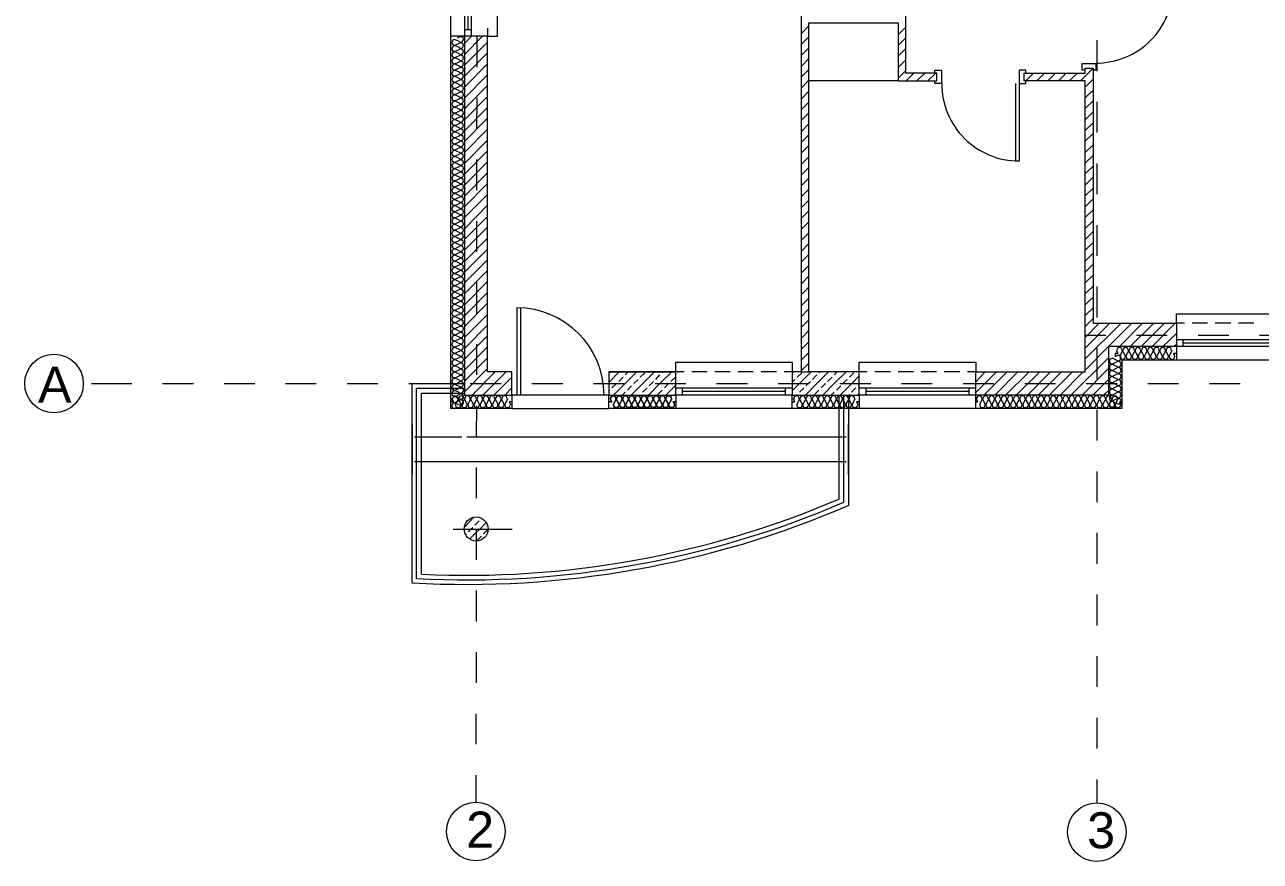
# Model space of a CAD drawing. Header units: millimetres. Extents: x 440 to 72591, y -28954 to 25941.
# Drawn here: x 441 to 13177, y -28954 to -20330 of the extents above; entities that cross this region are included whole.
import ezdxf

# ---------------------------------------------------------------- set-up
doc = ezdxf.new("R2010")
doc.units = ezdxf.units.MM
doc.layers.add('podkład', color=7, linetype='Continuous')
doc.styles.get("Standard").update_dxf_attribs({"font": 'arial.ttf'})

msp = doc.modelspace()

# ---------------------------------------------------------------- linework, layer by layer
at = {"layer": 'podkład', "color": 7, "lineweight": 5, "transparency": 33554572}
for points in [[(14650, -23789), (11751, -23789), (11751, -24287), (6462, -24287), (6462, -24148), (5462, -24148), (5462, -24287), (4834, -24287), (4834, -18291), (4434, -18291), (4434, -9973), (5504, -9973), (5504, -10113), (6504, -10113), (6504, -9973), (15342, -9973)], [(4834, -19249), (4973, -19249), (4973, -19319), (4973, -20379), (5043, -20379)], [(5008, -19319), (5008, -20379)], [(5043, -19249), (5043, -20449)], [(5212, -20449), (5313, -20449), (5313, -19249), (5212, -19249)], [(4973, -20379), (4973, -20449), (4834, -20449)], [(11370, -20798), (11342, -20798), (11342, -20729), (11481, -20729), (11481, -20798), (11453, -20798)], [(9821, -20830), (9821, -20798), (9891, -20798), (9891, -20938), (9821, -20938), (9821, -20910)], [(10761, -20830), (10761, -20798), (10691, -20798), (10691, -20938), (10761, -20938), (10761, -20910)], [(9443, -20910), (8523, -20910)], [(10653, -20938), (10653, -21738)], [(10691, -20938), (10691, -21738)], [(5551, -23249), (5551, -24148)], [(12313, -23408), (12313, -23310), (13510, -23310), (13510, -23408)], [(13510, -23579), (12313, -23579)], [(12383, -23649), (12313, -23649), (12313, -23789)], [(13510, -23789), (13510, -23649), (13440, -23649), (12383, -23649), (12383, -23579)], [(13440, -23614), (12383, -23614)], [(7151, -23910), (7151, -23808), (8351, -23808), (8351, -23910)], [(9043, -23910), (9043, -23808), (10243, -23808), (10243, -23910)], [(12237, -23789), (11973, -23789)], [(4532, -25995), (4532, -24129), (4973, -24129)], [(8351, -24078), (7151, -24078)], [(7221, -24148), (7151, -24148), (7151, -24287)], [(8351, -24287), (8351, -24148), (8281, -24148), (7221, -24148), (7221, -24078)], [(8281, -24113), (7221, -24113)], [(8281, -24078), (8281, -24148)], [(8831, -24148), (8831, -25224)], [(8932, -24148), (8932, -25291)], [(10243, -24078), (9043, -24078)], [(9113, -24148), (9043, -24148), (9043, -24287)], [(10243, -24287), (10243, -24148), (10173, -24148), (9113, -24148), (9113, -24078)], [(10173, -24113), (9113, -24113)], [(10173, -24078), (10173, -24148)], [(5462, -24287), (6462, -24287)], [(9373, -24287), (9110, -24287)], [(4434, -24446), (4434, -24710)], [(8932, -24710), (8932, -24446)], [(4459, -24579), (4485, -24579), (4920, -24579), (4948, -24579)], [(4999, -24579), (5024, -24579), (8878, -24579), (8907, -24579)], [(4434, -24700), (4434, -24964)], [(8932, -24964), (8932, -24700)], [(4459, -24833), (4485, -24833), (8878, -24833), (8907, -24833)]]:
    msp.add_lwpolyline(points, dxfattribs=at)
at = {"layer": 'podkład', "color": 1, "lineweight": 5, "transparency": 33554572}
for points in [[(9443, -20230), (8443, -20230), (8443, -23910), (8351, -23910), (8351, -24148), (9043, -24148), (9043, -23910), (8523, -23910), (8523, -20310), (9443, -20310), (9443, -20910), (9843, -20910), (9843, -20830), (9523, -20830), (9523, -20179), (9443, -20179)], [(5462, -23910), (5212, -23910), (5212, -20449), (4973, -20449), (4973, -24148), (5462, -24148)], [(10243, -24148), (10243, -23910), (11370, -23910), (11370, -20910), (10742, -20910), (10742, -20830), (11370, -20830), (11370, -20779), (11453, -20779), (11453, -23408), (12313, -23408), (12313, -23649), (11612, -23649), (11612, -24148)], [(7151, -23910), (6462, -23910)]]:
    msp.add_lwpolyline(points, close=True, dxfattribs=at)
at = {"layer": 'podkład', "lineweight": 5, "transparency": 33554572}
for points in [[(5212, -20367), (5212, -20449)], [(12396, -23408), (12313, -23408)], [(12634, -23408), (12475, -23408)], [(12872, -23408), (12713, -23408)], [(13110, -23408), (12951, -23408)], [(7237, -23910), (7151, -23910)], [(7475, -23910), (7316, -23910)], [(7713, -23910), (7554, -23910)], [(7951, -23910), (7793, -23910)], [(8189, -23910), (8031, -23910)], [(8351, -23910), (8269, -23910)], [(9126, -23910), (9043, -23910)], [(9364, -23910), (9205, -23910)], [(9602, -23910), (9443, -23910)], [(9840, -23910), (9681, -23910)], [(10078, -23910), (9919, -23910)], [(10243, -23910), (10158, -23910)]]:
    msp.add_lwpolyline(points, dxfattribs=at)
at = {"layer": 'podkład', "color": 8, "lineweight": 5, "true_color": 0x808080, "transparency": 33554572}
for points in [[(8443, -20424), (8523, -20341)], [(9443, -20433), (9523, -20354)], [(4872, -20484), (4856, -20487), (4846, -20500), (4843, -20513), (4846, -20529), (4859, -20538), (4872, -20541)], [(4935, -24259), (4904, -24243), (4872, -24227), (4904, -24211), (4935, -24195), (4904, -24179), (4872, -24164), (4904, -24148), (4935, -24132), (4904, -24116), (4872, -24100), (4904, -24084), (4935, -24068), (4904, -24052), (4872, -24037), (4904, -24021), (4935, -24005), (4904, -23989), (4872, -23973), (4904, -23957), (4935, -23941), (4904, -23925), (4872, -23910), (4904, -23894), (4935, -23878), (4904, -23862), (4872, -23846), (4904, -23830), (4935, -23814), (4904, -23798), (4872, -23783), (4904, -23767), (4935, -23751), (4904, -23735), (4872, -23719), (4904, -23703), (4935, -23687), (4904, -23672), (4872, -23656), (4904, -23640), (4935, -23624), (4904, -23608), (4872, -23592), (4904, -23576), (4935, -23560), (4904, -23545), (4872, -23529), (4904, -23513), (4935, -23497), (4904, -23481), (4872, -23465), (4904, -23449), (4935, -23433), (4904, -23418), (4872, -23402), (4904, -23386), (4935, -23370), (4904, -23354), (4872, -23338), (4904, -23322), (4935, -23306), (4904, -23291), (4872, -23275), (4904, -23259), (4935, -23243), (4904, -23227), (4872, -23211), (4904, -23195), (4935, -23179), (4904, -23164), (4872, -23148), (4904, -23132), (4935, -23116), (4904, -23100), (4872, -23084), (4904, -23068), (4935, -23052), (4904, -23037), (4872, -23021), (4904, -23005), (4935, -22989), (4904, -22973), (4872, -22957), (4904, -22941), (4935, -22925), (4904, -22910), (4872, -22894), (4904, -22878), (4935, -22862), (4904, -22846), (4872, -22830), (4904, -22814), (4935, -22798), (4904, -22783), (4872, -22767), (4904, -22751), (4935, -22735), (4904, -22719), (4872, -22703), (4904, -22687), (4935, -22672), (4904, -22656), (4872, -22640), (4904, -22624), (4935, -22608), (4904, -22592), (4872, -22576), (4904, -22560), (4935, -22545), (4904, -22529), (4872, -22513), (4904, -22497), (4935, -22481), (4904, -22465), (4872, -22449), (4904, -22433), (4935, -22418), (4904, -22402), (4872, -22386), (4904, -22370), (4935, -22354), (4904, -22338), (4872, -22322), (4904, -22306), (4935, -22291), (4904, -22275), (4872, -22259), (4904, -22243), (4935, -22227), (4904, -22211), (4872, -22195), (4904, -22179), (4935, -22164), (4904, -22148), (4872, -22132), (4904, -22116), (4935, -22100), (4904, -22084), (4872, -22068), (4904, -22052), (4935, -22037), (4904, -22021), (4872, -22005), (4904, -21989), (4935, -21973), (4904, -21957), (4872, -21941), (4904, -21925), (4935, -21910), (4904, -21894), (4872, -21878), (4904, -21862), (4935, -21846), (4904, -21830), (4872, -21814), (4904, -21798), (4935, -21783), (4904, -21767), (4872, -21751), (4904, -21735), (4935, -21719), (4904, -21703), (4872, -21687), (4904, -21672), (4935, -21656), (4904, -21640), (4872, -21624), (4904, -21608), (4935, -21592), (4904, -21576), (4872, -21560), (4904, -21545), (4935, -21529), (4904, -21513), (4872, -21497), (4904, -21481), (4935, -21465), (4904, -21449), (4872, -21433), (4904, -21418), (4935, -21402), (4904, -21386), (4872, -21370), (4904, -21354), (4935, -21338), (4904, -21322), (4872, -21306), (4904, -21291), (4935, -21275), (4904, -21259), (4872, -21243), (4904, -21227), (4935, -21211), (4904, -21195), (4872, -21179), (4904, -21164), (4935, -21148), (4904, -21132), (4872, -21116), (4904, -21100), (4935, -21084), (4904, -21068), (4872, -21052), (4904, -21037), (4935, -21021), (4904, -21005), (4872, -20989), (4904, -20973), (4935, -20957), (4904, -20941), (4872, -20925), (4904, -20910), (4935, -20894), (4904, -20878), (4872, -20862), (4904, -20846), (4935, -20830), (4904, -20814), (4872, -20798), (4904, -20783), (4935, -20767), (4904, -20751), (4872, -20735), (4904, -20719), (4935, -20703), (4904, -20687), (4872, -20672), (4904, -20656), (4935, -20640), (4904, -20624), (4872, -20608), (4904, -20592), (4935, -20576), (4904, -20560), (4872, -20545), (4904, -20529), (4935, -20513), (4904, -20497), (4872, -20481)], [(4904, -20449), (4904, -20465), (4935, -20449)], [(4935, -20510), (4951, -20506), (4961, -20494), (4964, -20481), (4961, -20465), (4948, -20456), (4935, -20452)], [(4973, -20525), (5046, -20449)], [(4973, -20637), (5161, -20449)], [(8443, -20535), (8523, -20456)], [(9443, -20545), (9523, -20465)], [(4872, -20548), (4856, -20551), (4846, -20564), (4843, -20576), (4846, -20592), (4859, -20602), (4872, -20605)], [(4872, -20611), (4856, -20614), (4846, -20627), (4843, -20640), (4846, -20656), (4859, -20665), (4872, -20668)], [(4935, -20573), (4951, -20570), (4961, -20557), (4964, -20545), (4961, -20529), (4948, -20519), (4935, -20516)], [(4935, -20637), (4951, -20633), (4961, -20621), (4964, -20608), (4961, -20592), (4948, -20583), (4935, -20579)], [(4973, -20748), (5212, -20510)], [(4973, -20862), (5212, -20621)], [(8443, -20646), (8523, -20567)], [(9443, -20656), (9523, -20576)], [(4872, -20675), (4856, -20678), (4846, -20691), (4843, -20703), (4846, -20719), (4859, -20729), (4872, -20732)], [(4872, -20738), (4856, -20741), (4846, -20754), (4843, -20767), (4846, -20783), (4859, -20792), (4872, -20795)], [(4935, -20700), (4951, -20697), (4961, -20684), (4964, -20672), (4961, -20656), (4948, -20646), (4935, -20643)], [(4935, -20764), (4951, -20760), (4961, -20748), (4964, -20735), (4961, -20719), (4948, -20710), (4935, -20706)], [(4973, -20973), (5212, -20735)], [(8443, -20760), (8523, -20678)], [(9443, -20770), (9523, -20691)], [(4872, -20802), (4856, -20805), (4846, -20818), (4843, -20830), (4846, -20846), (4859, -20856), (4872, -20859)], [(4872, -20865), (4856, -20868), (4846, -20881), (4843, -20894), (4846, -20910), (4859, -20919), (4872, -20922)], [(4935, -20827), (4951, -20824), (4961, -20811), (4964, -20798), (4961, -20783), (4948, -20773), (4935, -20770)], [(4935, -20891), (4951, -20887), (4961, -20875), (4964, -20862), (4961, -20846), (4948, -20837), (4935, -20833)], [(4973, -21087), (5212, -20846)], [(8443, -20872), (8523, -20792)], [(9443, -20881), (9523, -20802)], [(9526, -20910), (9605, -20830)], [(9637, -20910), (9719, -20830)], [(9751, -20910), (9831, -20830)], [(10761, -20910), (10840, -20830)], [(10872, -20910), (10954, -20830)], [(10986, -20910), (11066, -20830)], [(11097, -20910), (11177, -20830)], [(11208, -20910), (11291, -20830)], [(11323, -20910), (11453, -20779)], [(4872, -20929), (4856, -20932), (4846, -20945), (4843, -20957), (4846, -20973), (4859, -20983), (4872, -20986)], [(4872, -20992), (4856, -20995), (4846, -21008), (4843, -21021), (4846, -21037), (4859, -21046), (4872, -21049)], [(4935, -20954), (4951, -20951), (4961, -20938), (4964, -20925), (4961, -20910), (4948, -20900), (4935, -20897)], [(4935, -21018), (4951, -21014), (4961, -21002), (4964, -20989), (4961, -20973), (4948, -20964), (4935, -20960)], [(4973, -21198), (5212, -20957)], [(8443, -20983), (8523, -20903)], [(11370, -20973), (11453, -20891)], [(11370, -21084), (11453, -21005)], [(4872, -21056), (4856, -21059), (4846, -21072), (4843, -21084), (4846, -21100), (4859, -21110), (4872, -21113)], [(4872, -21119), (4856, -21122), (4846, -21135), (4843, -21148), (4846, -21164), (4859, -21173), (4872, -21176)], [(4935, -21081), (4951, -21078), (4961, -21065), (4964, -21052), (4961, -21037), (4948, -21027), (4935, -21024)], [(4935, -21145), (4951, -21141), (4961, -21129), (4964, -21116), (4961, -21100), (4948, -21091), (4935, -21087)], [(4973, -21310), (5212, -21072)], [(8443, -21097), (8523, -21014)], [(8443, -21208), (8523, -21129)], [(11370, -21195), (11453, -21116)], [(4872, -21183), (4856, -21186), (4846, -21198), (4843, -21211), (4846, -21227), (4859, -21237), (4872, -21240)], [(4872, -21246), (4856, -21249), (4846, -21262), (4843, -21275), (4846, -21291), (4859, -21300), (4872, -21303)], [(4935, -21208), (4951, -21205), (4961, -21192), (4964, -21179), (4961, -21164), (4948, -21154), (4935, -21151)], [(4935, -21272), (4951, -21268), (4961, -21256), (4964, -21243), (4961, -21227), (4948, -21218), (4935, -21214)], [(4973, -21424), (5212, -21183)], [(8443, -21319), (8523, -21240)], [(11370, -21310), (11453, -21230)], [(4872, -21310), (4856, -21313), (4846, -21325), (4843, -21338), (4846, -21354), (4859, -21364), (4872, -21367)], [(4872, -21373), (4856, -21376), (4846, -21389), (4843, -21402), (4846, -21418), (4859, -21427), (4872, -21430)], [(4935, -21335), (4951, -21332), (4961, -21319), (4964, -21306), (4961, -21291), (4948, -21281), (4935, -21278)], [(4935, -21398), (4951, -21395), (4961, -21383), (4964, -21370), (4961, -21354), (4948, -21345), (4935, -21341)], [(4973, -21535), (5212, -21294)], [(8443, -21433), (8523, -21351)], [(11370, -21421), (11453, -21341)], [(4872, -21437), (4856, -21440), (4846, -21452), (4843, -21465), (4846, -21481), (4859, -21491), (4872, -21494)], [(4872, -21500), (4856, -21503), (4846, -21516), (4843, -21529), (4846, -21545), (4859, -21554), (4872, -21557)], [(4935, -21462), (4951, -21459), (4961, -21446), (4964, -21433), (4961, -21418), (4948, -21408), (4935, -21405)], [(4935, -21525), (4951, -21522), (4961, -21510), (4964, -21497), (4961, -21481), (4948, -21472), (4935, -21468)], [(4973, -21646), (5212, -21408)], [(4973, -21760), (5212, -21519)], [(8443, -21545), (8523, -21465)], [(11370, -21532), (11453, -21452)], [(4872, -21564), (4856, -21567), (4846, -21579), (4843, -21592), (4846, -21608), (4859, -21618), (4872, -21621)], [(4872, -21627), (4856, -21630), (4846, -21643), (4843, -21656), (4846, -21672), (4859, -21681), (4872, -21684)], [(4935, -21589), (4951, -21586), (4961, -21573), (4964, -21560), (4961, -21545), (4948, -21535), (4935, -21532)], [(4935, -21652), (4951, -21649), (4961, -21637), (4964, -21624), (4961, -21608), (4948, -21598), (4935, -21595)], [(4973, -21872), (5212, -21630)], [(8443, -21656), (8523, -21576)], [(11370, -21646), (11453, -21567)], [(4872, -21691), (4856, -21694), (4846, -21706), (4843, -21719), (4846, -21735), (4859, -21745), (4872, -21748)], [(4872, -21754), (4856, -21757), (4846, -21770), (4843, -21783), (4846, -21798), (4859, -21808), (4872, -21811)], [(4935, -21716), (4951, -21713), (4961, -21700), (4964, -21687), (4961, -21672), (4948, -21662), (4935, -21659)], [(4935, -21779), (4951, -21776), (4961, -21764), (4964, -21751), (4961, -21735), (4948, -21725), (4935, -21722)], [(4973, -21983), (5212, -21745)], [(8443, -21770), (8523, -21691)], [(11370, -21757), (11453, -21678)], [(4872, -21818), (4856, -21821), (4846, -21833), (4843, -21846), (4846, -21862), (4859, -21872), (4872, -21875)], [(4872, -21881), (4856, -21884), (4846, -21897), (4843, -21910), (4846, -21925), (4859, -21935), (4872, -21938)], [(4935, -21843), (4951, -21840), (4961, -21827), (4964, -21814), (4961, -21798), (4948, -21789), (4935, -21786)], [(4935, -21906), (4951, -21903), (4961, -21891), (4964, -21878), (4961, -21862), (4948, -21852), (4935, -21849)], [(4973, -22097), (5212, -21856)], [(8443, -21881), (8523, -21802)], [(11370, -21868), (11453, -21789)], [(11370, -21983), (11453, -21903)], [(4872, -21945), (4856, -21948), (4846, -21960), (4843, -21973), (4846, -21989), (4859, -21998), (4872, -22002)], [(4872, -22008), (4856, -22011), (4846, -22024), (4843, -22037), (4846, -22052), (4859, -22062), (4872, -22065)], [(4935, -21970), (4951, -21967), (4961, -21954), (4964, -21941), (4961, -21925), (4948, -21916), (4935, -21913)], [(4935, -22033), (4951, -22030), (4961, -22018), (4964, -22005), (4961, -21989), (4948, -21979), (4935, -21976)], [(4973, -22208), (5212, -21967)], [(8443, -21992), (8523, -21913)], [(8443, -22106), (8523, -22027)], [(11370, -22094), (11453, -22014)], [(4872, -22072), (4856, -22075), (4846, -22087), (4843, -22100), (4846, -22116), (4859, -22125), (4872, -22129)], [(4872, -22135), (4856, -22138), (4846, -22151), (4843, -22164), (4846, -22179), (4859, -22189), (4872, -22192)], [(4935, -22097), (4951, -22094), (4961, -22081), (4964, -22068), (4961, -22052), (4948, -22043), (4935, -22040)], [(4935, -22160), (4951, -22157), (4961, -22145), (4964, -22132), (4961, -22116), (4948, -22106), (4935, -22103)], [(4973, -22319), (5212, -22081)], [(8443, -22218), (8523, -22138)], [(11370, -22208), (11453, -22125)], [(4872, -22198), (4856, -22202), (4846, -22214), (4843, -22227), (4846, -22243), (4859, -22252), (4872, -22256)], [(4872, -22262), (4856, -22265), (4846, -22278), (4843, -22291), (4846, -22306), (4859, -22316), (4872, -22319)], [(4935, -22224), (4951, -22221), (4961, -22208), (4964, -22195), (4961, -22179), (4948, -22170), (4935, -22167)], [(4935, -22287), (4951, -22284), (4961, -22272), (4964, -22259), (4961, -22243), (4948, -22233), (4935, -22230)], [(4973, -22433), (5212, -22192)], [(8443, -22329), (8523, -22249)], [(11370, -22319), (11453, -22240)], [(4872, -22325), (4856, -22329), (4846, -22341), (4843, -22354), (4846, -22370), (4859, -22379), (4872, -22383)], [(4872, -22389), (4856, -22392), (4846, -22405), (4843, -22418), (4846, -22433), (4859, -22443), (4872, -22446)], [(4935, -22351), (4951, -22348), (4961, -22335), (4964, -22322), (4961, -22306), (4948, -22297), (4935, -22294)], [(4935, -22414), (4951, -22411), (4961, -22398), (4964, -22386), (4961, -22370), (4948, -22360), (4935, -22357)], [(4973, -22545), (5212, -22306)], [(8443, -22443), (8523, -22364)], [(11370, -22430), (11453, -22351)], [(4872, -22452), (4856, -22456), (4846, -22468), (4843, -22481), (4846, -22497), (4859, -22506), (4872, -22510)], [(4872, -22516), (4856, -22519), (4846, -22532), (4843, -22545), (4846, -22560), (4859, -22570), (4872, -22573)], [(4935, -22478), (4951, -22475), (4961, -22462), (4964, -22449), (4961, -22433), (4948, -22424), (4935, -22421)], [(4935, -22541), (4951, -22538), (4961, -22525), (4964, -22513), (4961, -22497), (4948, -22487), (4935, -22484)], [(4973, -22656), (5212, -22418)], [(4973, -22770), (5212, -22529)], [(8443, -22554), (8523, -22475)], [(11370, -22545), (11453, -22462)], [(4872, -22579), (4856, -22583), (4846, -22595), (4843, -22608), (4846, -22624), (4859, -22633), (4872, -22637)], [(4872, -22643), (4856, -22646), (4846, -22659), (4843, -22672), (4846, -22687), (4859, -22697), (4872, -22700)], [(4935, -22605), (4951, -22602), (4961, -22589), (4964, -22576), (4961, -22560), (4948, -22551), (4935, -22548)], [(4935, -22668), (4951, -22665), (4961, -22652), (4964, -22640), (4961, -22624), (4948, -22614), (4935, -22611)], [(4973, -22881), (5212, -22643)], [(8443, -22668), (8523, -22586)], [(11370, -22656), (11453, -22576)], [(4872, -22706), (4856, -22710), (4846, -22722), (4843, -22735), (4846, -22751), (4859, -22760), (4872, -22764)], [(4872, -22770), (4856, -22773), (4846, -22786), (4843, -22798), (4846, -22814), (4859, -22824), (4872, -22827)], [(4935, -22732), (4951, -22729), (4961, -22716), (4964, -22703), (4961, -22687), (4948, -22678), (4935, -22675)], [(4935, -22795), (4951, -22792), (4961, -22779), (4964, -22767), (4961, -22751), (4948, -22741), (4935, -22738)], [(4973, -22992), (5212, -22754)], [(8443, -22779), (8523, -22700)], [(11370, -22767), (11453, -22687)], [(4872, -22833), (4856, -22837), (4846, -22849), (4843, -22862), (4846, -22878), (4859, -22887), (4872, -22891)], [(4872, -22897), (4856, -22900), (4846, -22913), (4843, -22925), (4846, -22941), (4859, -22951), (4872, -22954)], [(4935, -22859), (4951, -22856), (4961, -22843), (4964, -22830), (4961, -22814), (4948, -22805), (4935, -22802)], [(4935, -22922), (4951, -22919), (4961, -22906), (4964, -22894), (4961, -22878), (4948, -22868), (4935, -22865)], [(4973, -23106), (5212, -22865)], [(8443, -22891), (8523, -22811)], [(8443, -23005), (8523, -22922)], [(11370, -22881), (11453, -22798)], [(11370, -22992), (11453, -22913)], [(4872, -22960), (4856, -22964), (4846, -22976), (4843, -22989), (4846, -23005), (4859, -23014), (4872, -23018)], [(4872, -23024), (4856, -23027), (4846, -23040), (4843, -23052), (4846, -23068), (4859, -23078), (4872, -23081)], [(4935, -22986), (4951, -22983), (4961, -22970), (4964, -22957), (4961, -22941), (4948, -22932), (4935, -22929)], [(4935, -23049), (4951, -23046), (4961, -23033), (4964, -23021), (4961, -23005), (4948, -22995), (4935, -22992)], [(4973, -23218), (5212, -22979)], [(8443, -23116), (8523, -23037)], [(11370, -23103), (11453, -23024)], [(4872, -23087), (4856, -23091), (4846, -23103), (4843, -23116), (4846, -23132), (4859, -23141), (4872, -23145)], [(4872, -23151), (4856, -23154), (4846, -23167), (4843, -23179), (4846, -23195), (4859, -23205), (4872, -23208)], [(4935, -23113), (4951, -23110), (4961, -23097), (4964, -23084), (4961, -23068), (4948, -23059), (4935, -23056)], [(4935, -23176), (4951, -23173), (4961, -23160), (4964, -23148), (4961, -23132), (4948, -23122), (4935, -23119)], [(4973, -23332), (5212, -23091)], [(8443, -23227), (8523, -23148)], [(11370, -23218), (11453, -23138)], [(4872, -23214), (4856, -23218), (4846, -23230), (4843, -23243), (4846, -23259), (4859, -23268), (4872, -23272)], [(4872, -23278), (4856, -23281), (4846, -23294), (4843, -23306), (4846, -23322), (4859, -23332), (4872, -23335)], [(4935, -23240), (4951, -23237), (4961, -23224), (4964, -23211), (4961, -23195), (4948, -23186), (4935, -23183)], [(4935, -23303), (4951, -23300), (4961, -23287), (4964, -23275), (4961, -23259), (4948, -23249), (4935, -23246)], [(4973, -23443), (5212, -23202)], [(8443, -23341), (8523, -23259)], [(11370, -23329), (11453, -23249)], [(4872, -23341), (4856, -23345), (4846, -23357), (4843, -23370), (4846, -23386), (4859, -23395), (4872, -23398)], [(4872, -23405), (4856, -23408), (4846, -23421), (4843, -23433), (4846, -23449), (4859, -23459), (4872, -23462)], [(4935, -23367), (4951, -23364), (4961, -23351), (4964, -23338), (4961, -23322), (4948, -23313), (4935, -23310)], [(4935, -23430), (4951, -23427), (4961, -23414), (4964, -23402), (4961, -23386), (4948, -23376), (4935, -23373)], [(4973, -23554), (5212, -23316)], [(4973, -23668), (5212, -23427)], [(8443, -23452), (8523, -23373)], [(11370, -23440), (11453, -23360)], [(11370, -23554), (11516, -23408)], [(11370, -23665), (11627, -23408)], [(11370, -23776), (11742, -23408)], [(11370, -23891), (11612, -23649), (11853, -23408)], [(11726, -23649), (11964, -23408)], [(11837, -23649), (12078, -23408)], [(11948, -23649), (12189, -23408)], [(12062, -23649), (12300, -23408)], [(4872, -23468), (4856, -23472), (4846, -23484), (4843, -23497), (4846, -23513), (4859, -23522), (4872, -23525)], [(4872, -23532), (4856, -23535), (4846, -23548), (4843, -23560), (4846, -23576), (4859, -23586), (4872, -23589)], [(4935, -23494), (4951, -23491), (4961, -23478), (4964, -23465), (4961, -23449), (4948, -23440), (4935, -23437)], [(4935, -23557), (4951, -23554), (4961, -23541), (4964, -23529), (4961, -23513), (4948, -23503), (4935, -23500)], [(4973, -23779), (5212, -23538)], [(8443, -23564), (8523, -23484)], [(12173, -23649), (12313, -23513)], [(4872, -23595), (4856, -23598), (4846, -23611), (4843, -23624), (4846, -23640), (4859, -23649), (4872, -23652)], [(4872, -23659), (4856, -23662), (4846, -23675), (4843, -23687), (4846, -23703), (4859, -23713), (4872, -23716)], [(4935, -23621), (4951, -23618), (4961, -23605), (4964, -23592), (4961, -23576), (4948, -23567), (4935, -23564)], [(4935, -23684), (4951, -23681), (4961, -23668), (4964, -23656), (4961, -23640), (4948, -23630), (4935, -23627)], [(4973, -23891), (5212, -23652)], [(8443, -23678), (8523, -23598)], [(11694, -23687), (11710, -23719), (11681, -23719), (11681, -23751), (11713, -23735)], [(11754, -23687), (11751, -23675), (11742, -23662), (11726, -23659), (11710, -23662), (11700, -23675), (11697, -23687)], [(12266, -23687), (12250, -23719), (12234, -23751), (12218, -23719), (12202, -23687), (12186, -23719), (12170, -23751), (12154, -23719), (12139, -23687), (12123, -23719), (12107, -23751), (12091, -23719), (12075, -23687), (12059, -23719), (12043, -23751), (12027, -23719), (12012, -23687), (11996, -23719), (11980, -23751), (11964, -23719), (11948, -23687), (11932, -23719), (11916, -23751), (11900, -23719), (11885, -23687), (11869, -23719), (11853, -23751), (11837, -23719), (11821, -23687), (11805, -23719), (11789, -23751), (11773, -23719), (11758, -23687), (11742, -23719), (11726, -23751)], [(11818, -23687), (11815, -23675), (11805, -23662), (11789, -23659), (11773, -23662), (11764, -23675), (11761, -23687)], [(11881, -23687), (11878, -23675), (11869, -23662), (11853, -23659), (11837, -23662), (11827, -23675), (11824, -23687)], [(11945, -23687), (11942, -23675), (11932, -23662), (11916, -23659), (11900, -23662), (11891, -23675), (11888, -23687)], [(12008, -23687), (12005, -23675), (11996, -23662), (11980, -23659), (11964, -23662), (11954, -23675), (11951, -23687)], [(12072, -23687), (12069, -23675), (12059, -23662), (12043, -23659), (12027, -23662), (12018, -23675), (12015, -23687)], [(12135, -23687), (12132, -23675), (12123, -23662), (12107, -23659), (12091, -23662), (12081, -23675), (12078, -23687)], [(12199, -23687), (12196, -23675), (12186, -23662), (12170, -23659), (12154, -23662), (12145, -23675), (12142, -23687)], [(12262, -23687), (12259, -23675), (12250, -23662), (12234, -23659), (12218, -23662), (12208, -23675), (12205, -23687)], [(12285, -23649), (12313, -23624)], [(4872, -23722), (4856, -23725), (4846, -23738), (4843, -23751), (4846, -23767), (4859, -23776), (4872, -23779)], [(4872, -23786), (4856, -23789), (4846, -23802), (4843, -23814), (4846, -23830), (4859, -23840), (4872, -23843)], [(4935, -23748), (4951, -23745), (4961, -23732), (4964, -23719), (4961, -23703), (4948, -23694), (4935, -23691)], [(4935, -23811), (4951, -23808), (4961, -23795), (4964, -23783), (4961, -23767), (4948, -23757), (4935, -23754)], [(4973, -24005), (5212, -23764)], [(8443, -23789), (8523, -23710)], [(11224, -24148), (11612, -23764)], [(11650, -23770), (11637, -23773), (11624, -23783), (11621, -23798), (11624, -23814), (11637, -23824), (11650, -23827)], [(11713, -24243), (11681, -24227), (11650, -24211), (11681, -24195), (11713, -24179), (11681, -24164), (11650, -24148), (11681, -24132), (11713, -24116), (11681, -24100), (11650, -24084), (11681, -24068), (11713, -24052), (11681, -24037), (11650, -24021), (11681, -24005), (11713, -23989), (11681, -23973), (11650, -23957), (11681, -23941), (11713, -23925), (11681, -23910), (11650, -23894), (11681, -23878), (11713, -23862), (11681, -23846), (11650, -23830), (11681, -23814), (11713, -23798), (11681, -23783), (11650, -23767)], [(11713, -23795), (11729, -23792), (11739, -23779), (11742, -23767), (11739, -23751), (11726, -23741), (11713, -23738)], [(11713, -23859), (11729, -23856), (11739, -23843), (11742, -23830), (11739, -23814), (11726, -23805), (11713, -23802)], [(11729, -23751), (11732, -23767), (11745, -23776), (11758, -23779), (11773, -23776), (11783, -23764), (11786, -23751)], [(11793, -23751), (11796, -23767), (11808, -23776), (11821, -23779), (11837, -23776), (11846, -23764), (11850, -23751)], [(11856, -23751), (11859, -23767), (11872, -23776), (11885, -23779), (11900, -23776), (11910, -23764), (11913, -23751)], [(11919, -23751), (11923, -23767), (11935, -23776), (11948, -23779), (11964, -23776), (11973, -23764), (11977, -23751)], [(11983, -23751), (11986, -23767), (11999, -23776), (12012, -23779), (12027, -23776), (12037, -23764), (12040, -23751)], [(12046, -23751), (12050, -23767), (12062, -23776), (12075, -23779), (12091, -23776), (12100, -23764), (12104, -23751)], [(12110, -23751), (12113, -23767), (12126, -23776), (12139, -23779), (12154, -23776), (12164, -23764), (12167, -23751)], [(12173, -23751), (12177, -23767), (12189, -23776), (12202, -23779), (12218, -23776), (12227, -23764), (12231, -23751)], [(12237, -23751), (12240, -23767), (12253, -23776), (12266, -23779), (12281, -23776), (12291, -23764), (12294, -23751)], [(12313, -23719), (12281, -23719), (12297, -23751)], [(4872, -23849), (4856, -23852), (4846, -23865), (4843, -23878), (4846, -23894), (4859, -23903), (4872, -23906)], [(4872, -23913), (4856, -23916), (4846, -23929), (4843, -23941), (4846, -23957), (4859, -23967), (4872, -23970)], [(4935, -23875), (4951, -23872), (4961, -23859), (4964, -23846), (4961, -23830), (4948, -23821), (4935, -23818)], [(4935, -23938), (4951, -23935), (4961, -23922), (4964, -23910), (4961, -23894), (4948, -23884), (4935, -23881)], [(4973, -24116), (5212, -23875)], [(5053, -24148), (5291, -23910)], [(5164, -24148), (5405, -23910)], [(6462, -24018), (6570, -23910)], [(6472, -23919), (6481, -23910)], [(6510, -24148), (6631, -24030), (6751, -23910)], [(6631, -23941), (6662, -23910)], [(6691, -24148), (6812, -24030), (6932, -23910)], [(6786, -23964), (6834, -23919)], [(6872, -24148), (6989, -24030), (7110, -23910)], [(6945, -23986), (6989, -23941)], [(7012, -23919), (7021, -23910)], [(8351, -23925), (8367, -23910)], [(8351, -24103), (8427, -24030), (8548, -23910)], [(8402, -23964), (8450, -23919)], [(8443, -23900), (8523, -23821)], [(8443, -23910), (8523, -23910)], [(8488, -24148), (8605, -24030), (8726, -23910)], [(8561, -23986), (8605, -23941)], [(8627, -23919), (8637, -23910)], [(8666, -24148), (8786, -24030), (8907, -23910)], [(8786, -23941), (8815, -23910)], [(8942, -23964), (8986, -23919)], [(10243, -24011), (10342, -23910)], [(10243, -24122), (10456, -23910)], [(10326, -24148), (10567, -23910)], [(10440, -24148), (10678, -23910)], [(10551, -24148), (10793, -23910)], [(10662, -24148), (10904, -23910)], [(10777, -24148), (11015, -23910)], [(10888, -24148), (11129, -23910)], [(11002, -24148), (11240, -23910)], [(11113, -24148), (11351, -23910)], [(11339, -24148), (11612, -23875)], [(11650, -23833), (11637, -23837), (11624, -23846), (11621, -23862), (11624, -23878), (11637, -23887), (11650, -23891)], [(11650, -23897), (11637, -23900), (11624, -23910), (11621, -23925), (11624, -23941), (11637, -23951), (11650, -23954)], [(11713, -23922), (11729, -23919), (11739, -23906), (11742, -23894), (11739, -23878), (11726, -23868), (11713, -23865)], [(11713, -23986), (11729, -23983), (11739, -23970), (11742, -23957), (11739, -23941), (11726, -23932), (11713, -23929)], [(4872, -23976), (4856, -23979), (4846, -23992), (4843, -24005), (4846, -24021), (4859, -24030), (4872, -24033)], [(4872, -24040), (4856, -24043), (4846, -24056), (4843, -24068), (4846, -24084), (4859, -24094), (4872, -24097)], [(4935, -24002), (4951, -23998), (4961, -23986), (4964, -23973), (4961, -23957), (4948, -23948), (4935, -23945)], [(4935, -24065), (4951, -24062), (4961, -24049), (4964, -24037), (4961, -24021), (4948, -24011), (4935, -24008)], [(5275, -24148), (5462, -23964)], [(6494, -24075), (6542, -24030)], [(6564, -24008), (6608, -23964)], [(6653, -24097), (6697, -24052)], [(6719, -24030), (6764, -23986)], [(6878, -24052), (6900, -24030), (6923, -24008)], [(7034, -24075), (7078, -24030)], [(7050, -24148), (7151, -24046)], [(7100, -24008), (7148, -23964)], [(8351, -24014), (8380, -23986)], [(8494, -24052), (8516, -24030), (8539, -24008)], [(8650, -24075), (8694, -24030)], [(8716, -24008), (8764, -23964)], [(8808, -24097), (8853, -24052)], [(8846, -24148), (8967, -24030), (9043, -23951)], [(8875, -24030), (8919, -23986)], [(9031, -24052), (9043, -24043)], [(11450, -24148), (11612, -23986)], [(11650, -23960), (11637, -23964), (11624, -23973), (11621, -23989), (11624, -24005), (11637, -24014), (11650, -24018)], [(11650, -24024), (11637, -24027), (11624, -24037), (11621, -24052), (11624, -24068), (11637, -24078), (11650, -24081)], [(11713, -24049), (11729, -24046), (11739, -24033), (11742, -24021), (11739, -24005), (11726, -23995), (11713, -23992)], [(11713, -24113), (11729, -24110), (11739, -24097), (11742, -24084), (11739, -24068), (11726, -24059), (11713, -24056)], [(4834, -24218), (4862, -24218), (4846, -24186)], [(4872, -24103), (4856, -24106), (4846, -24119), (4843, -24132), (4846, -24148), (4859, -24157), (4872, -24160)], [(4872, -24167), (4856, -24170), (4846, -24183), (4843, -24195), (4846, -24211), (4859, -24221), (4872, -24224)], [(4907, -24186), (4904, -24173), (4894, -24160), (4878, -24157), (4862, -24160), (4853, -24173), (4850, -24186)], [(5418, -24186), (5402, -24218), (5386, -24249), (5370, -24218), (5354, -24186), (5339, -24218), (5323, -24249), (5307, -24218), (5291, -24186), (5275, -24218), (5259, -24249), (5243, -24218), (5227, -24186), (5212, -24218), (5196, -24249), (5180, -24218), (5164, -24186), (5148, -24218), (5132, -24249), (5116, -24218), (5100, -24186), (5085, -24218), (5069, -24249), (5053, -24218), (5037, -24186), (5021, -24218), (5005, -24249), (4989, -24218), (4973, -24186), (4958, -24218), (4942, -24249), (4926, -24218), (4910, -24186), (4894, -24218), (4878, -24249)], [(4970, -24186), (4967, -24173), (4958, -24160), (4942, -24157), (4926, -24160), (4916, -24173), (4913, -24186)], [(4935, -24129), (4951, -24125), (4961, -24113), (4964, -24100), (4961, -24084), (4948, -24075), (4935, -24072)], [(4935, -24192), (4951, -24189), (4961, -24176), (4964, -24164), (4961, -24148), (4948, -24138), (4935, -24135)], [(5034, -24186), (5031, -24173), (5021, -24160), (5005, -24157), (4989, -24160), (4980, -24173), (4977, -24186)], [(5097, -24186), (5094, -24173), (5085, -24160), (5069, -24157), (5053, -24160), (5043, -24173), (5040, -24186)], [(5161, -24186), (5158, -24173), (5148, -24160), (5132, -24157), (5116, -24160), (5107, -24173), (5104, -24186)], [(5224, -24186), (5221, -24173), (5212, -24160), (5196, -24157), (5180, -24160), (5170, -24173), (5167, -24186)], [(5288, -24186), (5285, -24173), (5275, -24160), (5259, -24157), (5243, -24160), (5234, -24173), (5231, -24186)], [(5351, -24186), (5348, -24173), (5339, -24160), (5323, -24157), (5307, -24160), (5297, -24173), (5294, -24186)], [(5415, -24186), (5412, -24173), (5402, -24160), (5386, -24157), (5370, -24160), (5361, -24173), (5358, -24186)], [(5389, -24148), (5462, -24075)], [(6462, -24106), (6472, -24097)], [(6602, -24148), (6631, -24119)], [(6780, -24148), (6786, -24141)], [(6808, -24119), (6856, -24075)], [(6967, -24141), (7012, -24097)], [(7139, -24148), (7151, -24135)], [(8351, -24218), (8380, -24218), (8364, -24186)], [(8424, -24186), (8421, -24173), (8412, -24160), (8396, -24157), (8380, -24160), (8370, -24173), (8367, -24186)], [(8396, -24148), (8402, -24141)], [(8999, -24186), (8983, -24218), (8967, -24249), (8951, -24218), (8935, -24186), (8919, -24218), (8904, -24249), (8888, -24218), (8872, -24186), (8856, -24218), (8840, -24249), (8824, -24218), (8808, -24186), (8793, -24218), (8777, -24249), (8761, -24218), (8745, -24186), (8729, -24218), (8713, -24249), (8697, -24218), (8681, -24186), (8666, -24218), (8650, -24249), (8634, -24218), (8618, -24186), (8602, -24218), (8586, -24249), (8570, -24218), (8554, -24186), (8539, -24218), (8523, -24249), (8507, -24218), (8491, -24186), (8475, -24218), (8459, -24249), (8443, -24218), (8427, -24186), (8412, -24218), (8396, -24249)], [(8427, -24119), (8472, -24075)], [(8488, -24186), (8485, -24173), (8475, -24160), (8459, -24157), (8443, -24160), (8434, -24173), (8431, -24186)], [(8551, -24186), (8548, -24173), (8539, -24160), (8523, -24157), (8507, -24160), (8497, -24173), (8494, -24186)], [(8615, -24186), (8612, -24173), (8602, -24160), (8586, -24157), (8570, -24160), (8561, -24173), (8558, -24186)], [(8583, -24141), (8627, -24097)], [(8678, -24186), (8675, -24173), (8666, -24160), (8650, -24157), (8634, -24160), (8624, -24173), (8621, -24186)], [(8742, -24186), (8739, -24173), (8729, -24160), (8713, -24157), (8697, -24160), (8688, -24173), (8685, -24186)], [(8805, -24186), (8802, -24173), (8793, -24160), (8777, -24157), (8761, -24160), (8751, -24173), (8748, -24186)], [(8754, -24148), (8786, -24119)], [(8869, -24186), (8866, -24173), (8856, -24160), (8840, -24157), (8824, -24160), (8815, -24173), (8812, -24186)], [(8932, -24186), (8929, -24173), (8919, -24160), (8904, -24157), (8888, -24160), (8878, -24173), (8875, -24186)], [(8935, -24148), (8942, -24141)], [(8996, -24186), (8993, -24173), (8983, -24160), (8967, -24157), (8951, -24160), (8942, -24173), (8939, -24186)], [(8964, -24119), (9008, -24075)], [(9024, -24148), (9043, -24132)], [(10243, -24218), (10266, -24218), (10250, -24186)], [(10310, -24186), (10307, -24173), (10297, -24160), (10281, -24157), (10266, -24160), (10256, -24173), (10253, -24186)], [(11710, -24186), (11694, -24218), (11678, -24249), (11662, -24218), (11646, -24186), (11631, -24218), (11615, -24249), (11599, -24218), (11583, -24186), (11567, -24218), (11551, -24249), (11535, -24218), (11519, -24186), (11504, -24218), (11488, -24249), (11472, -24218), (11456, -24186), (11440, -24218), (11424, -24249), (11408, -24218), (11393, -24186), (11377, -24218), (11361, -24249), (11345, -24218), (11329, -24186), (11313, -24218), (11297, -24249), (11281, -24218), (11266, -24186), (11250, -24218), (11234, -24249), (11218, -24218), (11202, -24186), (11186, -24218), (11170, -24249), (11154, -24218), (11139, -24186), (11123, -24218), (11107, -24249), (11091, -24218), (11075, -24186), (11059, -24218), (11043, -24249), (11027, -24218), (11012, -24186), (10996, -24218), (10980, -24249), (10964, -24218), (10948, -24186), (10932, -24218), (10916, -24249), (10900, -24218), (10885, -24186), (10869, -24218), (10853, -24249), (10837, -24218), (10821, -24186), (10805, -24218), (10789, -24249), (10773, -24218), (10758, -24186), (10742, -24218), (10726, -24249), (10710, -24218), (10694, -24186), (10678, -24218), (10662, -24249), (10646, -24218), (10631, -24186), (10615, -24218), (10599, -24249), (10583, -24218), (10567, -24186), (10551, -24218), (10535, -24249), (10519, -24218), (10504, -24186), (10488, -24218), (10472, -24249), (10456, -24218), (10440, -24186), (10424, -24218), (10408, -24249), (10393, -24218), (10377, -24186), (10361, -24218), (10345, -24249), (10329, -24218), (10313, -24186), (10297, -24218), (10281, -24249)], [(10373, -24186), (10370, -24173), (10361, -24160), (10345, -24157), (10329, -24160), (10319, -24173), (10316, -24186)], [(10437, -24186), (10434, -24173), (10424, -24160), (10408, -24157), (10393, -24160), (10383, -24173), (10380, -24186)], [(10500, -24186), (10497, -24173), (10488, -24160), (10472, -24157), (10456, -24160), (10446, -24173), (10443, -24186)], [(10564, -24186), (10561, -24173), (10551, -24160), (10535, -24157), (10519, -24160), (10510, -24173), (10507, -24186)], [(10627, -24186), (10624, -24173), (10615, -24160), (10599, -24157), (10583, -24160), (10573, -24173), (10570, -24186)], [(10691, -24186), (10688, -24173), (10678, -24160), (10662, -24157), (10646, -24160), (10637, -24173), (10634, -24186)], [(10754, -24186), (10751, -24173), (10742, -24160), (10726, -24157), (10710, -24160), (10700, -24173), (10697, -24186)], [(10818, -24186), (10815, -24173), (10805, -24160), (10789, -24157), (10773, -24160), (10764, -24173), (10761, -24186)], [(10881, -24186), (10878, -24173), (10869, -24160), (10853, -24157), (10837, -24160), (10827, -24173), (10824, -24186)], [(10945, -24186), (10942, -24173), (10932, -24160), (10916, -24157), (10900, -24160), (10891, -24173), (10888, -24186)], [(11008, -24186), (11005, -24173), (10996, -24160), (10980, -24157), (10964, -24160), (10954, -24173), (10951, -24186)], [(11072, -24186), (11069, -24173), (11059, -24160), (11043, -24157), (11027, -24160), (11018, -24173), (11015, -24186)], [(11135, -24186), (11132, -24173), (11123, -24160), (11107, -24157), (11091, -24160), (11081, -24173), (11078, -24186)], [(11199, -24186), (11196, -24173), (11186, -24160), (11170, -24157), (11154, -24160), (11145, -24173), (11142, -24186)], [(11262, -24186), (11259, -24173), (11250, -24160), (11234, -24157), (11218, -24160), (11208, -24173), (11205, -24186)], [(11326, -24186), (11323, -24173), (11313, -24160), (11297, -24157), (11281, -24160), (11272, -24173), (11269, -24186)], [(11389, -24186), (11386, -24173), (11377, -24160), (11361, -24157), (11345, -24160), (11335, -24173), (11332, -24186)], [(11453, -24186), (11450, -24173), (11440, -24160), (11424, -24157), (11408, -24160), (11399, -24173), (11396, -24186)], [(11516, -24186), (11513, -24173), (11504, -24160), (11488, -24157), (11472, -24160), (11462, -24173), (11459, -24186)], [(11580, -24186), (11577, -24173), (11567, -24160), (11551, -24157), (11535, -24160), (11526, -24173), (11523, -24186)], [(11561, -24148), (11612, -24100)], [(11643, -24186), (11640, -24173), (11631, -24160), (11615, -24157), (11599, -24160), (11589, -24173), (11586, -24186)], [(11650, -24087), (11637, -24091), (11624, -24100), (11621, -24116), (11624, -24132), (11637, -24141), (11650, -24145)], [(11650, -24151), (11637, -24154), (11624, -24164), (11621, -24179), (11624, -24195), (11637, -24205), (11650, -24208)], [(11707, -24186), (11704, -24173), (11694, -24160), (11678, -24157), (11662, -24160), (11653, -24173), (11650, -24186)], [(11713, -24176), (11729, -24173), (11739, -24160), (11742, -24148), (11739, -24132), (11726, -24122), (11713, -24119)], [(11713, -24240), (11729, -24237), (11739, -24224), (11742, -24211), (11739, -24195), (11726, -24186), (11713, -24183)], [(4872, -24230), (4856, -24233), (4846, -24246), (4843, -24259), (4846, -24275), (4859, -24284), (4872, -24287)], [(4904, -24287), (4904, -24275), (4872, -24291)], [(4881, -24249), (4885, -24265), (4897, -24275), (4910, -24278), (4926, -24275), (4935, -24262), (4939, -24249)], [(4935, -24256), (4951, -24252), (4961, -24240), (4964, -24227), (4961, -24211), (4948, -24202), (4935, -24198)], [(4945, -24249), (4948, -24265), (4961, -24275), (4973, -24278), (4989, -24275), (4999, -24262), (5002, -24249)], [(5008, -24249), (5012, -24265), (5024, -24275), (5037, -24278), (5053, -24275), (5062, -24262), (5066, -24249)], [(5072, -24249), (5075, -24265), (5088, -24275), (5100, -24278), (5116, -24275), (5126, -24262), (5129, -24249)], [(5135, -24249), (5139, -24265), (5151, -24275), (5164, -24278), (5180, -24275), (5189, -24262), (5193, -24249)], [(5199, -24249), (5202, -24265), (5215, -24275), (5227, -24278), (5243, -24275), (5253, -24262), (5256, -24249)], [(5262, -24249), (5266, -24265), (5278, -24275), (5291, -24278), (5307, -24275), (5316, -24262), (5319, -24249)], [(5326, -24249), (5329, -24265), (5342, -24275), (5354, -24278), (5370, -24275), (5380, -24262), (5383, -24249)], [(5389, -24249), (5393, -24265), (5405, -24275), (5418, -24278), (5434, -24275), (5443, -24262), (5446, -24249)], [(5462, -24218), (5434, -24218), (5450, -24249)], [(8399, -24249), (8402, -24265), (8415, -24275), (8427, -24278), (8443, -24275), (8453, -24262), (8456, -24249)], [(8462, -24249), (8466, -24265), (8478, -24275), (8491, -24278), (8507, -24275), (8516, -24262), (8519, -24249)], [(8526, -24249), (8529, -24265), (8542, -24275), (8554, -24278), (8570, -24275), (8580, -24262), (8583, -24249)], [(8589, -24249), (8593, -24265), (8605, -24275), (8618, -24278), (8634, -24275), (8643, -24262), (8646, -24249)], [(8653, -24249), (8656, -24265), (8669, -24275), (8681, -24278), (8697, -24275), (8707, -24262), (8710, -24249)], [(8716, -24249), (8719, -24265), (8732, -24275), (8745, -24278), (8761, -24275), (8770, -24262), (8773, -24249)], [(8780, -24249), (8783, -24265), (8796, -24275), (8808, -24278), (8824, -24275), (8834, -24262), (8837, -24249)], [(8843, -24249), (8846, -24265), (8859, -24275), (8872, -24278), (8888, -24275), (8897, -24262), (8900, -24249)], [(8907, -24249), (8910, -24265), (8923, -24275), (8935, -24278), (8951, -24275), (8961, -24262), (8964, -24249)], [(8970, -24249), (8973, -24265), (8986, -24275), (8999, -24278), (9015, -24275), (9024, -24262), (9027, -24249)], [(9043, -24218), (9015, -24218), (9031, -24249)], [(10285, -24249), (10288, -24265), (10300, -24275), (10313, -24278), (10329, -24275), (10339, -24262), (10342, -24249)], [(10348, -24249), (10351, -24265), (10364, -24275), (10377, -24278), (10393, -24275), (10402, -24262), (10405, -24249)], [(10412, -24249), (10415, -24265), (10427, -24275), (10440, -24278), (10456, -24275), (10466, -24262), (10469, -24249)], [(10475, -24249), (10478, -24265), (10491, -24275), (10504, -24278), (10519, -24275), (10529, -24262), (10532, -24249)], [(10539, -24249), (10542, -24265), (10554, -24275), (10567, -24278), (10583, -24275), (10593, -24262), (10596, -24249)], [(10602, -24249), (10605, -24265), (10618, -24275), (10631, -24278), (10646, -24275), (10656, -24262), (10659, -24249)], [(10666, -24249), (10669, -24265), (10681, -24275), (10694, -24278), (10710, -24275), (10719, -24262), (10723, -24249)], [(10729, -24249), (10732, -24265), (10745, -24275), (10758, -24278), (10773, -24275), (10783, -24262), (10786, -24249)], [(10793, -24249), (10796, -24265), (10808, -24275), (10821, -24278), (10837, -24275), (10846, -24262), (10850, -24249)], [(10856, -24249), (10859, -24265), (10872, -24275), (10885, -24278), (10900, -24275), (10910, -24262), (10913, -24249)], [(10919, -24249), (10923, -24265), (10935, -24275), (10948, -24278), (10964, -24275), (10973, -24262), (10977, -24249)], [(10983, -24249), (10986, -24265), (10999, -24275), (11012, -24278), (11027, -24275), (11037, -24262), (11040, -24249)], [(11046, -24249), (11050, -24265), (11062, -24275), (11075, -24278), (11091, -24275), (11100, -24262), (11104, -24249)], [(11110, -24249), (11113, -24265), (11126, -24275), (11139, -24278), (11154, -24275), (11164, -24262), (11167, -24249)], [(11173, -24249), (11177, -24265), (11189, -24275), (11202, -24278), (11218, -24275), (11227, -24262), (11231, -24249)], [(11237, -24249), (11240, -24265), (11253, -24275), (11266, -24278), (11281, -24275), (11291, -24262), (11294, -24249)], [(11300, -24249), (11304, -24265), (11316, -24275), (11329, -24278), (11345, -24275), (11354, -24262), (11358, -24249)], [(11364, -24249), (11367, -24265), (11380, -24275), (11393, -24278), (11408, -24275), (11418, -24262), (11421, -24249)], [(11427, -24249), (11431, -24265), (11443, -24275), (11456, -24278), (11472, -24275), (11481, -24262), (11485, -24249)], [(11491, -24249), (11494, -24265), (11507, -24275), (11519, -24278), (11535, -24275), (11545, -24262), (11548, -24249)], [(11554, -24249), (11558, -24265), (11570, -24275), (11583, -24278), (11599, -24275), (11608, -24262), (11612, -24249)], [(11618, -24249), (11621, -24265), (11634, -24275), (11646, -24278), (11662, -24275), (11672, -24262), (11675, -24249)], [(11650, -24214), (11637, -24218), (11624, -24227), (11621, -24243), (11624, -24259), (11637, -24268), (11650, -24272)], [(11681, -24287), (11681, -24259), (11650, -24275)], [(11681, -24249), (11685, -24265), (11697, -24275), (11710, -24278), (11726, -24275), (11735, -24262), (11739, -24249)], [(11751, -24218), (11726, -24218), (11742, -24249)], [(4970, -25513), (5075, -25405)], [(5027, -25633), (5094, -25564), (5132, -25529), (5199, -25462)], [(5081, -25487), (5094, -25475), (5126, -25443)], [(5148, -25421), (5151, -25418)], [(4983, -25589), (4993, -25579)], [(5015, -25557), (5040, -25529), (5059, -25513)], [(5170, -25579), (5215, -25535)], [(5104, -25646), (5148, -25602)]]:
    msp.add_lwpolyline(points, dxfattribs=at)
at = {"layer": 'podkład', "color": 6, "lineweight": 5, "transparency": 33554572}
for points in [[(5100, -20449), (5100, -20767)], [(11491, -20491), (11491, -20808)], [(5100, -20925), (5100, -20925)], [(11491, -20967), (11491, -20967)], [(5100, -21084), (5097, -21402)], [(11491, -21125), (11491, -21443)], [(5097, -21560), (5097, -21560)], [(11491, -21602), (11491, -21602)], [(5097, -21719), (5097, -22037)], [(11491, -21760), (11491, -22078)], [(5097, -22195), (5097, -22195)], [(11491, -22237), (11491, -22237)], [(5097, -22354), (5097, -22672)], [(11491, -22395), (11491, -22713)], [(5097, -22830), (5097, -22830)], [(11491, -22872), (11491, -22872)], [(5097, -22989), (5097, -23306)], [(11491, -23030), (11491, -23348)], [(5097, -23465), (5097, -23465)], [(11370, -23529), (11583, -23529)], [(11491, -23506), (11491, -23506)], [(11742, -23529), (11742, -23529)], [(11900, -23529), (12218, -23529)], [(12377, -23529), (12377, -23529)], [(12535, -23529), (12853, -23529)], [(13012, -23529), (13012, -23529)], [(13170, -23529), (13488, -23529)], [(5097, -23624), (5097, -23941)], [(11491, -23665), (11491, -23983)], [(1129, -24030), (1545, -24030)], [(1704, -24030), (1704, -24030)], [(1862, -24030), (2180, -24030)], [(2339, -24030), (2339, -24030)], [(2497, -24030), (2812, -24030)], [(2970, -24030), (2970, -24030)], [(3129, -24030), (3446, -24030)], [(3605, -24030), (3605, -24030)], [(3764, -24030), (4081, -24030)], [(4240, -24030), (4240, -24030)], [(4399, -24030), (4716, -24030)], [(4875, -24030), (4875, -24030)], [(5034, -24030), (5351, -24030)], [(5510, -24030), (5510, -24030)], [(5669, -24030), (5986, -24030)], [(6145, -24030), (6145, -24030)], [(6304, -24030), (6621, -24030)], [(6780, -24030), (6780, -24030)], [(6939, -24030), (7256, -24030)], [(7415, -24030), (7415, -24030)], [(7573, -24030), (7891, -24030)], [(8050, -24030), (8050, -24030)], [(8208, -24030), (8526, -24030)], [(8685, -24030), (8685, -24030)], [(8843, -24030), (9161, -24030)], [(9319, -24030), (9319, -24030)], [(9478, -24030), (9796, -24030)], [(9954, -24030), (9954, -24030)], [(10113, -24030), (10431, -24030)], [(10589, -24030), (10589, -24030)], [(10748, -24030), (11066, -24030)], [(11224, -24030), (11224, -24030)], [(11383, -24030), (11700, -24030)], [(11859, -24030), (11859, -24030)], [(12018, -24030), (12335, -24030)], [(12494, -24030), (12494, -24030)], [(12653, -24030), (12970, -24030)], [(13129, -24030), (13129, -24030)], [(5097, -24100), (5097, -24100)], [(11491, -24141), (11491, -24141)], [(5097, -24259), (5094, -24576)], [(11491, -24300), (11491, -24618)], [(5094, -24735), (5094, -24735)], [(11491, -24776), (11491, -24776)], [(5094, -24894), (5094, -25211)], [(11491, -24935), (11491, -25252)], [(5094, -25370), (5094, -25370)], [(11491, -25411), (11491, -25411)], [(4856, -25529), (5466, -25529)], [(5094, -25529), (5094, -25846)], [(11491, -25570), (11491, -25887)], [(5094, -26005), (5094, -26005)], [(11491, -26046), (11491, -26046)], [(5094, -26164), (5094, -26481)], [(11491, -26205), (11491, -26522)], [(5094, -26640), (5094, -26640)], [(11491, -26681), (11491, -26681)], [(5094, -26798), (5094, -27116)], [(11491, -26840), (11491, -27157)], [(5091, -27275), (5091, -27275)], [(11491, -27316), (11491, -27316)], [(5091, -27433), (5091, -27748)], [(11491, -27475), (11491, -27792)], [(5091, -27906), (5091, -27906)], [(11491, -27951), (11491, -27951)], [(5091, -28065), (5091, -28341)], [(11491, -28110), (11491, -28348)]]:
    msp.add_lwpolyline(points, dxfattribs=at)
at = {"layer": 'podkład', "color": 7, "lineweight": 5, "transparency": 33554572}
for points in [[(6412, -24148, 0.413429), (5513, -23249), (5513, -24148)], [(8932, -25287, -0.117085), (4434, -26087), (4434, -24030), (4973, -24030)], [(8881, -24148), (8881, -25256, -0.115362), (4481, -26043), (4481, -24078), (4973, -24078)]]:
    msp.add_lwpolyline(points, format="xyb", dxfattribs=at)
at = {"layer": 'podkład', "color": 1, "lineweight": 5, "transparency": 33554572}
msp.add_lwpolyline([(6462, -23910), (6462, -24148), (7151, -24148), (7151, -23910)], dxfattribs=at)
at = {"layer": 'podkład', "color": 8, "lineweight": 5, "true_color": 0x808080, "transparency": 33554572}
for points in [[(6475, -24186), (6491, -24218), (6462, -24218), (6491, -24218)], [(6478, -24186), (6481, -24173), (6491, -24160), (6507, -24157), (6523, -24160), (6532, -24173), (6535, -24186), (6532, -24173), (6523, -24160), (6507, -24157), (6491, -24160), (6481, -24173)], [(6523, -24218), (6539, -24186), (6523, -24218), (6507, -24249)], [(6539, -24186), (6554, -24218), (6570, -24249), (6554, -24218)], [(6542, -24186), (6545, -24173), (6554, -24160), (6570, -24157), (6586, -24160), (6596, -24173), (6599, -24186), (6596, -24173), (6586, -24160), (6570, -24157), (6554, -24160), (6545, -24173)], [(6586, -24218), (6602, -24186), (6586, -24218), (6570, -24249)], [(6602, -24186), (6618, -24218), (6634, -24249), (6618, -24218)], [(6605, -24186), (6608, -24173), (6618, -24160), (6634, -24157), (6650, -24160), (6659, -24173), (6662, -24186), (6659, -24173), (6650, -24160), (6634, -24157), (6618, -24160), (6608, -24173)], [(6650, -24218), (6666, -24186), (6650, -24218), (6634, -24249)], [(6666, -24186), (6681, -24218), (6697, -24249), (6681, -24218)], [(6669, -24186), (6672, -24173), (6681, -24160), (6697, -24157), (6713, -24160), (6723, -24173), (6726, -24186), (6723, -24173), (6713, -24160), (6697, -24157), (6681, -24160), (6672, -24173)], [(6713, -24218), (6729, -24186), (6713, -24218), (6697, -24249)], [(6729, -24186), (6745, -24218), (6761, -24249), (6745, -24218)], [(6732, -24186), (6735, -24173), (6745, -24160), (6761, -24157), (6777, -24160), (6786, -24173), (6789, -24186), (6786, -24173), (6777, -24160), (6761, -24157), (6745, -24160), (6735, -24173)], [(6777, -24218), (6793, -24186), (6777, -24218), (6761, -24249)], [(6793, -24186), (6808, -24218), (6824, -24249), (6808, -24218)], [(6796, -24186), (6799, -24173), (6808, -24160), (6824, -24157), (6840, -24160), (6850, -24173), (6853, -24186), (6850, -24173), (6840, -24160), (6824, -24157), (6808, -24160), (6799, -24173)], [(6840, -24218), (6856, -24186), (6840, -24218), (6824, -24249)], [(6856, -24186), (6872, -24218), (6888, -24249), (6872, -24218)], [(6859, -24186), (6862, -24173), (6872, -24160), (6888, -24157), (6904, -24160), (6913, -24173), (6916, -24186), (6913, -24173), (6904, -24160), (6888, -24157), (6872, -24160), (6862, -24173)], [(6904, -24218), (6919, -24186), (6904, -24218), (6888, -24249)], [(6919, -24186), (6935, -24218), (6951, -24249), (6935, -24218)], [(6923, -24186), (6926, -24173), (6935, -24160), (6951, -24157), (6967, -24160), (6977, -24173), (6980, -24186), (6977, -24173), (6967, -24160), (6951, -24157), (6935, -24160), (6926, -24173)], [(6967, -24218), (6983, -24186), (6967, -24218), (6951, -24249)], [(6983, -24186), (6999, -24218), (7015, -24249), (6999, -24218)], [(6986, -24186), (6989, -24173), (6999, -24160), (7015, -24157), (7031, -24160), (7040, -24173), (7043, -24186), (7040, -24173), (7031, -24160), (7015, -24157), (6999, -24160), (6989, -24173)], [(7031, -24218), (7046, -24186), (7031, -24218), (7015, -24249)], [(7046, -24186), (7062, -24218), (7078, -24249), (7062, -24218)], [(7050, -24186), (7053, -24173), (7062, -24160), (7078, -24157), (7094, -24160), (7104, -24173), (7107, -24186), (7104, -24173), (7094, -24160), (7078, -24157), (7062, -24160), (7053, -24173)], [(7094, -24218), (7110, -24186), (7094, -24218), (7078, -24249)], [(6567, -24249), (6564, -24262), (6554, -24275), (6539, -24278), (6526, -24275), (6513, -24265), (6510, -24249), (6513, -24265), (6526, -24275), (6539, -24278), (6554, -24275), (6564, -24262)], [(6631, -24249), (6627, -24262), (6618, -24275), (6602, -24278), (6589, -24275), (6577, -24265), (6573, -24249), (6577, -24265), (6589, -24275), (6602, -24278), (6618, -24275), (6627, -24262)], [(6694, -24249), (6691, -24262), (6681, -24275), (6666, -24278), (6653, -24275), (6640, -24265), (6637, -24249), (6640, -24265), (6653, -24275), (6666, -24278), (6681, -24275), (6691, -24262)], [(6758, -24249), (6754, -24262), (6745, -24275), (6729, -24278), (6716, -24275), (6704, -24265), (6700, -24249), (6704, -24265), (6716, -24275), (6729, -24278), (6745, -24275), (6754, -24262)], [(6821, -24249), (6818, -24262), (6808, -24275), (6793, -24278), (6780, -24275), (6767, -24265), (6764, -24249), (6767, -24265), (6780, -24275), (6793, -24278), (6808, -24275), (6818, -24262)], [(6885, -24249), (6881, -24262), (6872, -24275), (6856, -24278), (6843, -24275), (6831, -24265), (6827, -24249), (6831, -24265), (6843, -24275), (6856, -24278), (6872, -24275), (6881, -24262)], [(6948, -24249), (6945, -24262), (6935, -24275), (6919, -24278), (6907, -24275), (6894, -24265), (6891, -24249), (6894, -24265), (6907, -24275), (6919, -24278), (6935, -24275), (6945, -24262)], [(7012, -24249), (7008, -24262), (6999, -24275), (6983, -24278), (6970, -24275), (6958, -24265), (6954, -24249), (6958, -24265), (6970, -24275), (6983, -24278), (6999, -24275), (7008, -24262)], [(7075, -24249), (7072, -24262), (7062, -24275), (7046, -24278), (7034, -24275), (7021, -24265), (7018, -24249), (7021, -24265), (7034, -24275), (7046, -24278), (7062, -24275), (7072, -24262)], [(7139, -24249), (7135, -24262), (7126, -24275), (7110, -24278), (7097, -24275), (7085, -24265), (7081, -24249), (7085, -24265), (7097, -24275), (7110, -24278), (7126, -24275), (7135, -24262)], [(7151, -24218), (7126, -24218), (7142, -24249), (7126, -24218)]]:
    msp.add_lwpolyline(points, close=True, dxfattribs=at)
at = {"layer": 'podkład', "color": 7, "lineweight": 5, "transparency": 33554572}
for centre in [(743, -24030), (5092, -28646), (11492, -28653)]:
    msp.add_circle(centre, 302, dxfattribs=at)
at = {"layer": 'podkład', "color": 1, "lineweight": 5, "transparency": 33554572}
msp.add_circle((5094, -25529), 124, dxfattribs=at)
at = {"layer": 'podkład', "color": 7, "lineweight": 5, "transparency": 33554572}
for centre, radius, start, end in [((11484, -19932), 794, 269.7885, 0.2115), ((10688, -20941), 794, 179.7882, 270.2118), ((4993, -16219), 9787, 267.322, 293.1089)]:
    msp.add_arc(centre, radius, start, end, dxfattribs=at)

# ---------------------------------------------------------------- texts
at = {"layer": 'podkład', "lineweight": 5, "transparency": 33554572, "char_height": 371, "attachment_point": 1}
for s, insert in [('A', (578, -23855)), ('2', (4991, -28442)), ('3', (11392, -28449))]:
    msp.add_mtext_dynamic_manual_height_columns(s, width=331.49, gutter_width=11.6, heights=[0], dxfattribs=dict(at, insert=insert))

doc.saveas('drawing.dxf')
